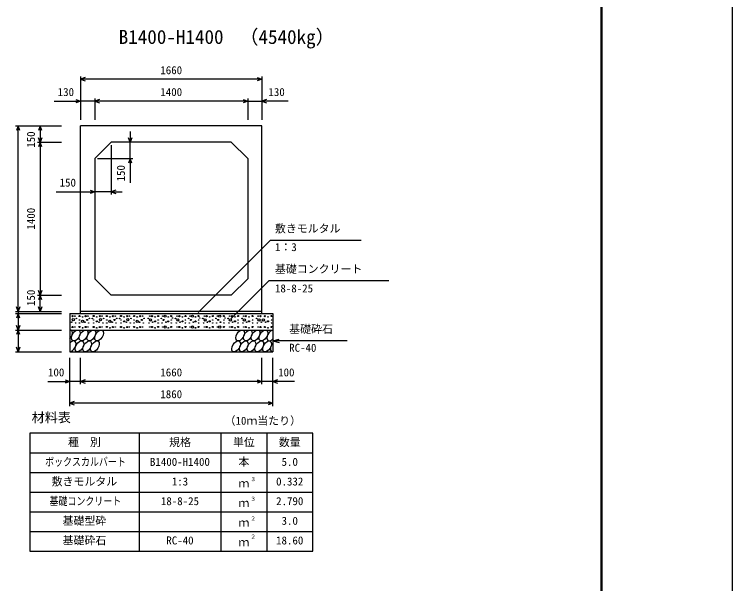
# Model space of a CAD drawing. Units: millimetres, scale not verified. Extents: x -50400 to 50400, y -17820 to 17820.
# Drawn here: x 43823 to 50400, y -5272 to -56 of the extents above; entities that cross this region are included whole.
import ezdxf
from ezdxf.enums import TextEntityAlignment as Align

# ---------------------------------------------------------------- set-up
doc = ezdxf.new("R2010")
doc.units = ezdxf.units.MM
doc.header["$LTSCALE"] = 60
for name, color, linetype, lineweight in [('0-0_DIM', 7, 'Continuous', 25), ('0-1_Defpoints', 5, 'Continuous', 25), ('0-2_HATCH', 6, 'Continuous', 25), ('0-3_HYO', 3, 'Continuous', 25), ('0-4_HYO2', 4, 'Continuous', 25), ('0-5_OUTLINE', 3, 'Continuous', 25), ('0-7_TXT', 7, 'Continuous', 25), ('0-8_WAKU', 3, 'Continuous', 25)]:
    doc.layers.add(name, color=color, linetype=linetype, lineweight=lineweight)
doc.styles.add('ＭＳ ゴシック', font='')
doc.styles.get('ＭＳ ゴシック').set_extended_font_data('MS Gothic')

msp = doc.modelspace()

# ---------------------------------------------------------------- linework, layer by layer
at = {"layer": '0-0_DIM'}
for p, q in [((44429.98, -626.22), (44429.98, -1023.11)), ((46089.98, -651.22), (44429.98, -651.22)), ((46089.98, -626.22), (46089.98, -1023.11)), ((44189.24, -851.22), (44429.98, -851.22)), ((44559.98, -851.22), (44429.98, -851.22)), ((44559.98, -826.22), (44559.98, -1023.11)), ((45959.98, -851.22), (44559.98, -851.22)), ((45959.98, -826.22), (45959.98, -1023.11)), ((45959.98, -851.22), (46089.98, -851.22)), ((46330.73, -851.22), (46089.98, -851.22)), ((43833.88, -1078.11), (44254.98, -1078.11)), ((43858.88, -2778.11), (43858.88, -1078.11)), ((44058.88, -1078.11), (44058.88, -1228.11)), ((44882.46, -1128.11), (44882.46, -1228.11)), ((44033.88, -1228.11), (44254.98, -1228.11)), ((44058.88, -1228.11), (44058.88, -2628.11)), ((44882.46, -1378.11), (44882.46, -1228.11)), ((44709.98, -1253.11), (44709.98, -1706.13)), ((44584.98, -1378.11), (44907.46, -1378.11)), ((44882.46, -1378.11), (44882.46, -1598.99)), ((44205.88, -1681.13), (44559.98, -1681.13)), ((44709.98, -1681.13), (44559.98, -1681.13)), ((44709.98, -1681.13), (44809.98, -1681.13)), ((45506.2, -2787.45), (46166.48, -2127.17)), ((46998.89, -2127.17), (46166.48, -2127.17)), ((45808.01, -2841.84), (46152.07, -2497.78)), ((47251.62, -2497.78), (46152.07, -2497.78)), ((44033.88, -2628.11), (44254.98, -2628.11)), ((44058.88, -2778.11), (44058.88, -2628.11)), ((43833.88, -2778.11), (44254.98, -2778.11)), ((43833.88, -2798.11), (44254.98, -2798.11)), ((43858.88, -2778.11), (43858.88, -2798.11)), ((43858.88, -2798.11), (43858.88, -2948.11)), ((43833.88, -2948.11), (44254.98, -2948.11)), ((43858.88, -2948.11), (43858.88, -3148.11)), ((46189.98, -3048.11), (46247.94, -3032.58)), ((46869.79, -3048.11), (46189.98, -3048.11)), ((46189.98, -3048.11), (46247.94, -3063.64)), ((43833.88, -3148.11), (44254.98, -3148.11)), ((44329.98, -3644.72), (44329.98, -3203.11)), ((44429.98, -3444.72), (44429.98, -3203.11)), ((46089.98, -3444.72), (46089.98, -3203.11)), ((46089.98, -3444.72), (46089.98, -3203.11)), ((46189.98, -3644.72), (46189.98, -3203.11)), ((44130.44, -3419.72), (44329.98, -3419.72)), ((44429.98, -3419.72), (44329.98, -3419.72)), ((46089.98, -3419.72), (44429.98, -3419.72)), ((46189.98, -3419.72), (46089.98, -3419.72)), ((46389.53, -3419.72), (46189.98, -3419.72)), ((46189.98, -3619.72), (44329.98, -3619.72))]:
    msp.add_line(p, q, dxfattribs=at)
for points in [[(44472.27, -635.83), (44429.98, -651.22), (44472.27, -666.61)], [(46047.7, -635.83), (46089.98, -651.22), (46047.7, -666.61)], [(44387.7, -835.83), (44429.98, -851.22), (44387.7, -866.61)], [(44602.27, -835.83), (44559.98, -851.22), (44602.27, -866.61)], [(45917.7, -835.83), (45959.98, -851.22), (45917.7, -866.61)], [(46132.27, -835.83), (46089.98, -851.22), (46132.27, -866.61)], [(43874.27, -1120.4), (43858.88, -1078.11), (43843.49, -1120.4)], [(44074.27, -1120.4), (44058.88, -1078.11), (44043.49, -1120.4)], [(44074.27, -1185.83), (44058.88, -1228.11), (44043.49, -1185.83)], [(44074.27, -1270.4), (44058.88, -1228.11), (44043.49, -1270.4)], [(44897.85, -1185.83), (44882.46, -1228.11), (44867.07, -1185.83)], [(44897.85, -1420.4), (44882.46, -1378.11), (44867.07, -1420.4)], [(44517.7, -1665.74), (44559.98, -1681.13), (44517.7, -1696.52)], [(44752.27, -1665.74), (44709.98, -1681.13), (44752.27, -1696.52)], [(44074.27, -2585.83), (44058.88, -2628.11), (44043.49, -2585.83)], [(44074.27, -2670.4), (44058.88, -2628.11), (44043.49, -2670.4)], [(43874.27, -2735.83), (43858.88, -2778.11), (43843.49, -2735.83)], [(44074.27, -2735.83), (44058.88, -2778.11), (44043.49, -2735.83)], [(43874.27, -2840.4), (43858.88, -2798.11), (43843.49, -2840.4)], [(43874.27, -2905.83), (43858.88, -2948.11), (43843.49, -2905.83)], [(43874.27, -2990.4), (43858.88, -2948.11), (43843.49, -2990.4)], [(43874.27, -3105.83), (43858.88, -3148.11), (43843.49, -3105.83)], [(44287.7, -3404.33), (44329.98, -3419.72), (44287.7, -3435.12)], [(44472.27, -3404.33), (44429.98, -3419.72), (44472.27, -3435.12)], [(46047.7, -3404.33), (46089.98, -3419.72), (46047.7, -3435.12)], [(46232.27, -3404.33), (46189.98, -3419.72), (46232.27, -3435.12)], [(44372.27, -3604.33), (44329.98, -3619.72), (44372.27, -3635.12)], [(46147.7, -3604.33), (46189.98, -3619.72), (46147.7, -3635.12)]]:
    msp.add_lwpolyline(points, dxfattribs=at)
at = {"layer": '0-1_Defpoints'}
msp.add_lwpolyline([(0, -17820), (50400, -17820), (50400, 17820), (0, 17820)], close=True, dxfattribs=at)
at = {"layer": '0-2_HATCH'}
for centre, radius in [((44356.02, -2820.93), 5), ((44377.05, -2820.93), 2.5), ((44419.95, -2820.06), 5), ((44447.99, -2827.94), 2.5), ((44476.02, -2820.93), 5), ((44497.05, -2820.93), 2.5), ((44549.95, -2820.06), 5), ((44577.99, -2827.94), 2.5), ((44606.02, -2820.93), 5), ((44627.05, -2820.93), 2.5), ((44669.95, -2820.06), 5), ((44697.99, -2827.94), 2.5), ((44726.02, -2820.93), 5), ((44747.05, -2820.93), 2.5), ((44799.95, -2820.06), 5), ((44827.99, -2827.94), 2.5), ((44856.02, -2820.93), 5), ((44877.05, -2820.93), 2.5), ((44919.95, -2820.06), 5), ((44947.99, -2827.94), 2.5), ((44976.02, -2820.93), 5), ((44997.05, -2820.93), 2.5), ((45062.91, -2820.93), 2.5), ((45083.94, -2820.93), 5), ((45111.98, -2827.94), 2.5), ((45140.01, -2820.06), 5), ((45182.91, -2820.93), 2.5), ((45203.94, -2820.93), 10), ((45231.98, -2827.94), 2.5), ((45260.01, -2820.06), 5), ((45312.91, -2820.93), 2.5), ((45333.94, -2820.93), 5), ((45361.98, -2827.94), 2.5), ((45390.01, -2820.06), 5), ((45432.91, -2820.93), 2.5), ((45453.94, -2820.93), 10), ((45481.98, -2827.94), 2.5), ((45510.01, -2820.06), 5), ((45562.91, -2820.93), 2.5), ((45583.94, -2820.93), 5), ((45611.98, -2827.94), 2.5), ((45640.01, -2820.06), 5), ((45682.91, -2820.93), 2.5), ((45703.94, -2820.93), 10), ((45741.84, -2820.06), 5), ((45794.73, -2820.93), 2.5), ((45815.76, -2820.93), 5), ((45843.8, -2827.94), 2.5), ((45871.84, -2820.06), 5), ((45922.79, -2820.93), 2.5), ((45943.83, -2820.93), 5), ((45971.86, -2827.94), 2.5), ((46004.77, -2820.06), 5), ((46055.72, -2820.93), 2.5), ((46076.75, -2820.93), 5), ((46117.42, -2820.93), 5), ((46145.46, -2827.94), 2.5), ((46178.36, -2820.06), 5), ((44349.01, -2876.09), 2.5), ((44362.56, -2853.95), 10), ((44384.06, -2883.96), 2.5), ((44391.07, -2841.95), 2.5), ((44419.95, -2855.95), 2.5), ((44419.95, -2883.96), 2.5), ((44447.99, -2869.08), 10), ((44469.01, -2876.09), 2.5), ((44490.04, -2855.95), 5), ((44504.06, -2883.96), 2.5), ((44511.07, -2841.95), 2.5), ((44537.53, -2842.85), 2.5), ((44549.95, -2855.95), 2.5), ((44549.95, -2883.96), 2.5), ((44577.99, -2869.08), 5), ((44599.01, -2876.09), 2.5), ((44612.56, -2853.95), 10), ((44634.06, -2883.96), 2.5), ((44641.07, -2841.95), 2.5), ((44669.95, -2855.95), 2.5), ((44669.95, -2883.96), 2.5), ((44697.99, -2869.08), 10), ((44719.01, -2876.09), 2.5), ((44740.04, -2855.95), 5), ((44754.06, -2883.96), 2.5), ((44761.07, -2841.95), 2.5), ((44787.53, -2842.85), 2.5), ((44799.95, -2855.95), 2.5), ((44799.95, -2883.96), 2.5), ((44827.99, -2869.08), 5), ((44849.01, -2876.09), 2.5), ((44862.56, -2853.95), 10), ((44884.06, -2883.96), 2.5), ((44891.07, -2841.95), 2.5), ((44919.95, -2855.95), 2.5), ((44919.95, -2883.96), 2.5), ((44947.99, -2869.08), 10), ((44969.01, -2876.09), 2.5), ((44990.04, -2855.95), 5), ((45004.06, -2883.96), 2.5), ((45011.07, -2841.95), 2.5), ((45048.89, -2841.95), 2.5), ((45055.9, -2883.96), 2.5), ((45069.92, -2855.95), 10), ((45090.95, -2876.09), 2.5), ((45111.98, -2869.08), 5), ((45140.01, -2855.95), 2.5), ((45140.01, -2883.96), 2.5), ((45168.89, -2841.95), 2.5), ((45175.9, -2883.96), 2.5), ((45189.92, -2855.95), 5), ((45210.95, -2876.09), 2.5), ((45231.98, -2869.08), 5), ((45260.01, -2855.95), 2.5), ((45260.01, -2883.96), 2.5), ((45271.35, -2837.63), 2.5), ((45298.89, -2841.95), 2.5), ((45305.9, -2883.96), 2.5), ((45319.92, -2855.95), 10), ((45340.95, -2876.09), 2.5), ((45361.98, -2869.08), 5), ((45390.01, -2855.95), 2.5), ((45390.01, -2883.96), 2.5), ((45418.89, -2841.95), 2.5), ((45425.9, -2883.96), 2.5), ((45439.92, -2855.95), 5), ((45460.95, -2876.09), 2.5), ((45481.98, -2869.08), 5), ((45510.01, -2855.95), 2.5), ((45510.01, -2883.96), 2.5), ((45521.35, -2837.63), 2.5), ((45548.89, -2841.95), 2.5), ((45555.9, -2883.96), 2.5), ((45569.92, -2855.95), 10), ((45590.95, -2876.09), 2.5), ((45611.98, -2869.08), 5), ((45640.01, -2855.95), 2.5), ((45640.01, -2883.96), 2.5), ((45668.89, -2841.95), 2.5), ((45675.9, -2883.96), 2.5), ((45689.92, -2855.95), 5), ((45710.95, -2876.09), 2.5), ((45741.84, -2855.95), 2.5), ((45741.84, -2883.96), 2.5), ((45753.18, -2837.63), 2.5), ((45780.71, -2841.95), 2.5), ((45787.72, -2883.96), 2.5), ((45801.74, -2855.95), 10), ((45822.77, -2876.09), 2.5), ((45843.8, -2869.08), 5), ((45871.84, -2855.95), 2.5), ((45871.84, -2883.96), 2.5), ((45908.78, -2841.95), 2.5), ((45915.79, -2883.96), 2.5), ((45929.81, -2855.95), 10), ((45950.83, -2876.09), 2.5), ((45971.86, -2869.08), 5), ((46004.77, -2855.95), 2.5), ((46004.77, -2883.96), 2.5), ((46041.7, -2841.95), 2.5), ((46048.71, -2883.96), 2.5), ((46062.73, -2855.95), 10), ((46083.76, -2876.09), 2.5), ((46103.4, -2855.95), 10), ((46124.43, -2876.09), 2.5), ((46145.46, -2869.08), 5), ((46178.36, -2855.95), 2.5), ((46178.36, -2883.96), 2.5), ((44356.02, -2920.93), 5), ((44377.05, -2920.93), 2.5), ((44419.95, -2920.06), 5), ((44447.99, -2927.94), 2.5), ((44476.02, -2920.93), 5), ((44497.05, -2920.93), 2.5), ((44549.95, -2920.06), 5), ((44577.99, -2927.94), 2.5), ((44606.02, -2920.93), 5), ((44627.05, -2920.93), 2.5), ((44669.95, -2920.06), 5), ((44697.99, -2927.94), 2.5), ((44726.02, -2920.93), 5), ((44747.05, -2920.93), 2.5), ((44799.95, -2920.06), 5), ((44827.99, -2927.94), 2.5), ((44856.02, -2920.93), 5), ((44877.05, -2920.93), 2.5), ((44919.95, -2920.06), 5), ((44947.99, -2927.94), 2.5), ((44976.02, -2920.93), 5), ((44997.05, -2920.93), 2.5), ((45062.91, -2920.93), 2.5), ((45083.94, -2920.93), 5), ((45111.98, -2927.94), 2.5), ((45140.01, -2920.06), 5), ((45182.91, -2920.93), 2.5), ((45203.94, -2920.93), 10), ((45231.98, -2927.94), 2.5), ((45260.01, -2920.06), 5), ((45312.91, -2920.93), 2.5), ((45333.94, -2920.93), 5), ((45361.98, -2927.94), 2.5), ((45390.01, -2920.06), 5), ((45432.91, -2920.93), 2.5), ((45453.94, -2920.93), 10), ((45481.98, -2927.94), 2.5), ((45510.01, -2920.06), 5), ((45562.91, -2920.93), 2.5), ((45583.94, -2920.93), 5), ((45611.98, -2927.94), 2.5), ((45640.01, -2920.06), 5), ((45682.91, -2920.93), 2.5), ((45703.94, -2920.93), 10), ((45741.84, -2920.06), 5), ((45794.73, -2920.93), 2.5), ((45815.76, -2920.93), 5), ((45843.8, -2927.94), 2.5), ((45871.84, -2920.06), 5), ((45922.79, -2920.93), 2.5), ((45943.83, -2920.93), 5), ((45971.86, -2927.94), 2.5), ((46004.77, -2920.06), 5), ((46055.72, -2920.93), 2.5), ((46076.75, -2920.93), 5), ((46117.42, -2920.93), 5), ((46145.46, -2927.94), 2.5), ((46178.36, -2920.06), 5)]:
    msp.add_circle(centre, radius, dxfattribs=at)
for centre, start_param, end_param in [((44315.33, -2998.12), 4.3355439, 6.7245934), ((46174.54, -2998.12), 0.4199491, 4.357003), ((44348.58, -3098.11), 3.4740877, 7.5860497), ((46207.79, -3098.11), 1.2805297, 3.4964223)]:
    msp.add_ellipse(centre, major_axis=(29.09, 47.08), ratio=0.5792, start_param=start_param, end_param=end_param, dxfattribs=at)
for centre in [(44386.29, -2998.12), (44457.24, -2998.12), (44528.2, -2998.12), (44599.15, -2998.12), (45890.71, -2998.12), (45961.67, -2998.12), (46032.63, -2998.12), (46103.58, -2998.12), (44419.53, -3098.11), (44490.49, -3098.11), (44561.45, -3098.11), (45853.01, -3098.11), (45923.96, -3098.11), (45994.92, -3098.11), (46065.87, -3098.11), (46136.83, -3098.11)]:
    msp.add_ellipse(centre, major_axis=(29.09, 47.08), ratio=0.5792, dxfattribs=at)
at = {"layer": '0-3_HYO'}
for p, q in [((44964.98, -3894.72), (44964.98, -4974.72)), ((45714.98, -3894.72), (45714.98, -4974.72)), ((46134.98, -3894.72), (46134.98, -4974.72)), ((43964.98, -4074.72), (46554.98, -4074.72))]:
    msp.add_line(p, q, dxfattribs=at)
msp.add_lwpolyline([(43964.98, -4974.72), (46554.98, -4974.72), (46554.98, -3894.72), (43964.98, -3894.72)], close=True, dxfattribs=at)
at = {"layer": '0-4_HYO2'}
for p, q in [((43964.98, -4254.72), (46554.98, -4254.72)), ((43964.98, -4434.72), (46554.98, -4434.72)), ((43964.98, -4614.72), (46554.98, -4614.72)), ((43964.98, -4794.72), (46554.98, -4794.72))]:
    msp.add_line(p, q, dxfattribs=at)
at = {"layer": '0-5_OUTLINE'}
for p, q in [((46089.98, -1078.11), (44429.98, -1078.11)), ((44429.98, -2798.11), (44429.98, -1078.11)), ((46089.98, -2798.11), (46089.98, -1078.11)), ((44559.98, -1378.11), (44709.98, -1228.11)), ((45809.98, -1228.11), (44709.98, -1228.11)), ((45809.98, -1228.11), (45959.98, -1378.11)), ((44559.98, -1378.11), (44559.98, -2478.11)), ((45959.98, -1378.11), (45959.98, -2478.11)), ((44709.98, -2628.11), (44559.98, -2478.11)), ((45959.98, -2478.11), (45809.98, -2628.11)), ((45809.98, -2628.11), (44709.98, -2628.11)), ((44329.98, -2798.11), (44329.98, -3148.11)), ((44329.98, -2798.11), (46189.98, -2798.11)), ((46089.98, -2778.11), (44429.98, -2778.11)), ((46189.98, -2798.11), (46189.98, -3148.11)), ((44329.98, -2948.11), (46189.98, -2948.11)), ((44329.98, -3148.11), (46189.98, -3148.11))]:
    msp.add_line(p, q, dxfattribs=at)
at = {"layer": '0-8_WAKU', "lineweight": 50}
msp.add_lwpolyline([(1200, -16620), (49200, -16620), (49200, 16620), (1200, 16620)], close=True, dxfattribs=at)

# ---------------------------------------------------------------- texts
at = {"layer": '0-0_DIM', "style": 'ＭＳ ゴシック'}
for s, p in [('1660', (45159.98, -626.22)), ('130', (44220.34, -826.22)), ('1400', (45159.98, -826.22)), ('130', (46149.62, -826.22)), ('150', (44237.84, -1656.13)), ('敷きモルタル', (46209.33, -2077.17)), ('1：3', (46209.33, -2247.28)), ('基礎コンクリート', (46209.33, -2447.78)), ('18-8-25', (46209.33, -2625.41)), ('基礎砕石', (46339.72, -2998.11)), ('RC-40', (46339.72, -3169.49)), ('100', (44131.34, -3394.72)), ('1660', (45159.98, -3394.72)), ('100', (46238.62, -3394.72)), ('1860', (45159.98, -3594.72))]:
    msp.add_text(s, height=73.31, dxfattribs=at).set_placement(p, align=Align.BOTTOM_LEFT)
for s, p in [('150', (44033.88, -1278.11)), ('150', (44857.46, -1586.61)), ('1400', (44033.88, -2028.11)), ('150', (44033.88, -2728.11))]:
    msp.add_text(s, height=73.31, rotation=90, dxfattribs=at).set_placement(p, align=Align.BOTTOM_LEFT)
at = {"layer": '0-7_TXT', "style": 'ＭＳ ゴシック'}
for s, height, p in [('（4540kg）', 128.3, (45883.57, -365.61)), ('B1400-H1400', 128.3, (44778.73, -365.61)), ('材料表', 87.98, (43981.65, -3819.72)), ('（10ｍ当たり）', 73.31, (45748.31, -3838.06)), ('種\u3000別', 73.31, (44314.98, -4034.72)), ('規格', 73.31, (45239.98, -4034.72)), ('単位', 73.31, (45824.98, -4034.72)), ('数量', 73.31, (46244.98, -4034.72)), ('B1400-H1400', 73.31, (45064.98, -4214.72)), ('本', 73.31, (45874.98, -4214.72)), ('5.0', 73.31, (46269.98, -4214.72)), ('敷きモルタル', 73.31, (44164.98, -4394.72)), ('1:3', 73.31, (45264.98, -4394.72)), ('ｍ', 73.31, (45874.98, -4411.39)), ('３', 36.66, (45984.22, -4344.11)), ('0.332', 73.31, (46219.98, -4394.72)), ('18-8-25', 73.31, (45164.98, -4574.72)), ('ｍ', 73.31, (45874.98, -4591.39)), ('３', 36.66, (45984.22, -4524.11)), ('2.790', 73.31, (46219.98, -4574.72)), ('基礎型砕', 73.31, (44264.98, -4754.72)), ('２', 36.66, (45984.22, -4704.11)), ('3.0', 73.31, (46269.98, -4754.72)), ('ｍ', 73.31, (45874.98, -4771.39)), ('基礎砕石', 73.31, (44264.98, -4934.72)), ('RC-40', 73.31, (45214.98, -4934.72)), ('２', 36.66, (45984.22, -4870.78)), ('18.60', 73.31, (46219.98, -4934.72)), ('ｍ', 73.31, (45874.98, -4951.39))]:
    msp.add_text(s, height=height, dxfattribs=at).set_placement(p, align=Align.BOTTOM_LEFT)
at = {"layer": '0-7_TXT', "style": 'ＭＳ ゴシック', "width": 0.8}
for s, p in [('ボックスカルバート', (44104.98, -4214.72)), ('基礎コンクリート', (44144.98, -4574.72))]:
    msp.add_text(s, height=73.31, dxfattribs=at).set_placement(p, align=Align.BOTTOM_LEFT)

doc.saveas('drawing.dxf')
